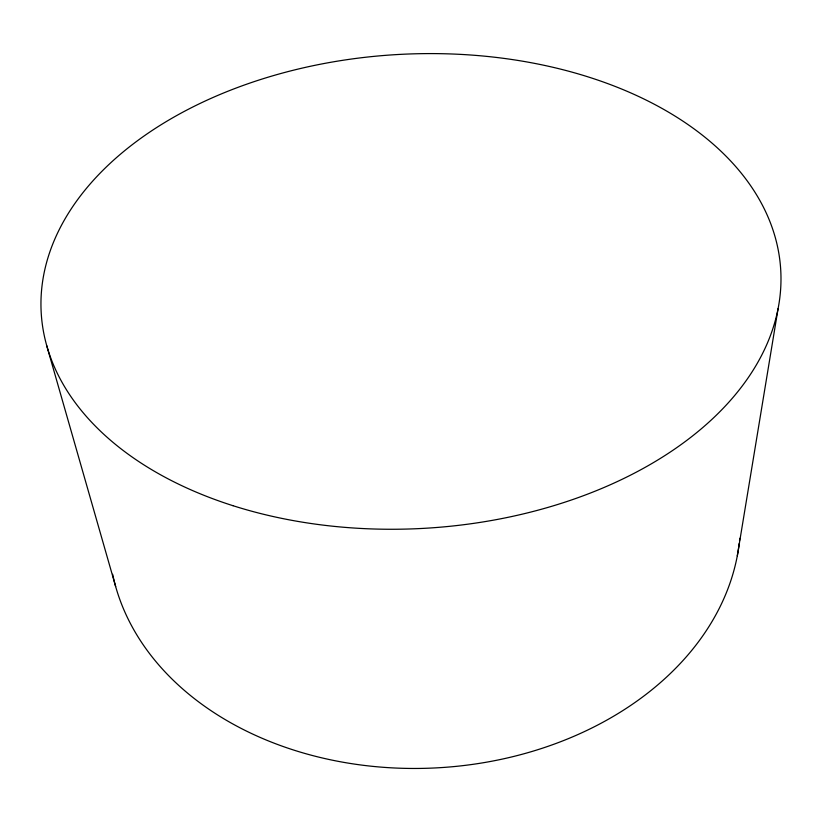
<?xml version="1.0" encoding="UTF-8"?>
<svg xmlns="http://www.w3.org/2000/svg" width="822" height="822" viewBox="0 0 822 822"><rect width="100%" height="100%" fill="white"/><g stroke="black" fill="none" stroke-linecap="round" stroke-linejoin="round"><path stroke-width="1.23" d="M737.293 555.908L778.085 308.64M46.71 345.61L115.666 586.559M739.779 538.318A316.1 238.77 -3.3 0 1 739.533 540.825M739.245 543.332A316.1 238.77 -3.3 0 1 434.972 767.954A316.1 238.77 -3.3 0 1 112.645 574.27M233.006 505.705A370.393 237.281 -3.3 0 0 780.9 273.664A370.393 237.281 -3.3 0 0 218.971 94.91A370.393 237.281 -3.3 0 0 233.006 505.705"/></g></svg>
